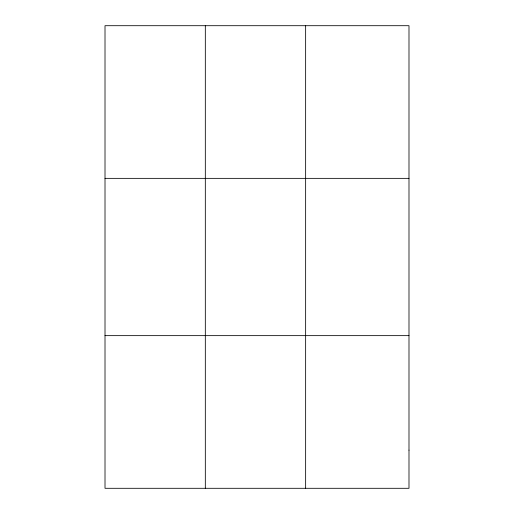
<?xml version="1.0" encoding="UTF-8"?>
<svg xmlns="http://www.w3.org/2000/svg" width="514" height="514" viewBox="0 0 514 514"><rect width="100%" height="100%" fill="white"/><g stroke="black" fill="none" stroke-linecap="round" stroke-linejoin="round"><path stroke-width="0.77" d="M205.324 25.7L205.324 488.3M305.637 25.7L305.637 488.3M105.01 178.358L408.99 178.358M105.01 335.642L408.99 335.642M408.99 450.135L408.99 488.3L105.01 488.3L105.01 25.7L408.99 25.7L408.99 450.135"/></g></svg>
